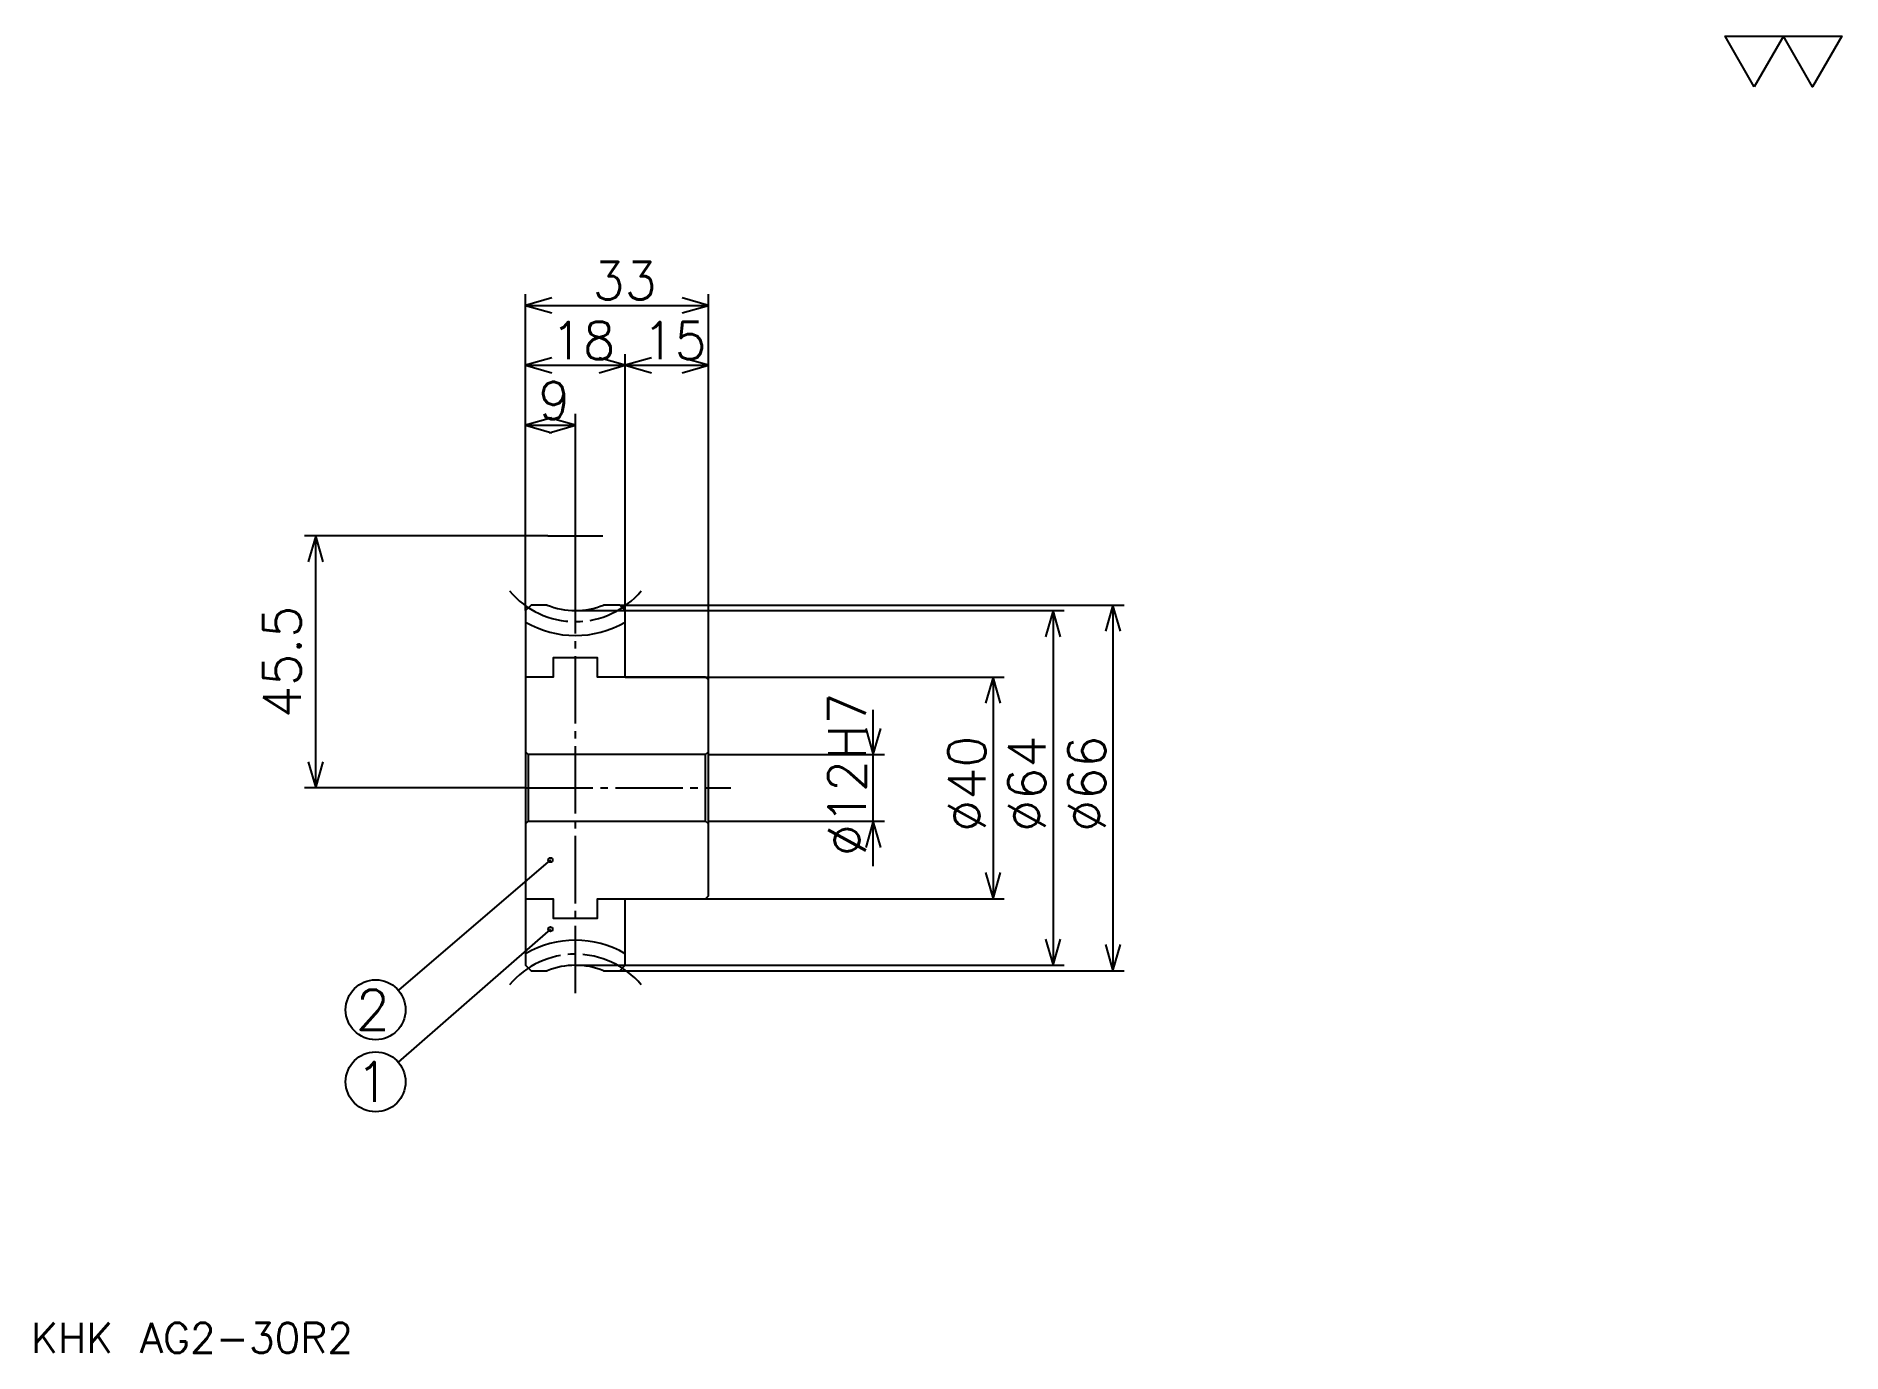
# Model space of a CAD drawing. Extents: x 14 to 340, y 15 to 252.
import ezdxf

# ---------------------------------------------------------------- set-up
doc = ezdxf.new("R2010")
doc.units = 0
doc.linetypes.add('DASHDOT', pattern=[16.222223, 12.166667, -1.351852, 1.351852, -1.351852])
doc.layers.get('0').update_dxf_attribs({"linetype": 'CONTINUOUS'})
doc.layers.add('DASHDOT', color=6, linetype='DASHDOT')
doc.styles.add('KANJI', font='TXT', dxfattribs={"bigfont": 'BIGFONT'})

msp = doc.modelspace()

# ---------------------------------------------------------------- linework, layer by layer
at = {"color": 5}
for p, q in [((102.740746, 149.814819), (102.740746, 205.916672)), ((135.740753, 149.814819), (135.740753, 205.916672)), ((102.740746, 203.888885), (135.740753, 203.888885)), ((102.740746, 193.074081), (120.740746, 193.074081)), ((120.740746, 149.814819), (120.740746, 195.101868)), ((120.740746, 193.074081), (135.740753, 193.074081)), ((111.740746, 148.814819), (111.740746, 184.287048)), ((102.740746, 182.259262), (111.740746, 182.259262)), ((106.796303, 162.314819), (62.861115, 162.314819)), ((64.888893, 116.814819), (64.888893, 162.314819)), ((102.740746, 148.814819), (102.740746, 149.814819)), ((111.740746, 148.814819), (135.740753, 148.814819)), ((119.740746, 149.814819), (135.740753, 149.814819)), ((120.740746, 148.814819), (120.740746, 149.814819)), ((135.740753, 149.814819), (210.768524, 149.814819)), ((135.740753, 136.314819), (135.740753, 149.814819)), ((135.740753, 148.814819), (199.953705, 148.814819)), ((197.925934, 148.814819), (197.925934, 84.814819)), ((208.740753, 149.814819), (208.740753, 83.814819)), ((120.740746, 136.814819), (135.740753, 136.814819)), ((135.740753, 136.814819), (189.138885, 136.814819)), ((187.111115, 136.814819), (187.111115, 96.814819)), ((165.481476, 102.703705), (165.481476, 130.925934)), ((135.740753, 122.814819), (167.509262, 122.814819)), ((102.740746, 116.814819), (62.861115, 116.814819)), ((135.740753, 110.814819), (167.509262, 110.814819)), ((107.240746, 103.814819), (79.808975, 80.297272)), ((120.740746, 96.814819), (135.740753, 96.814819)), ((135.740753, 96.814819), (189.138885, 96.814819)), ((107.240746, 91.314819), (79.776901, 67.334351)), ((111.740746, 84.814819), (135.740753, 84.814819)), ((135.740753, 84.814819), (199.953705, 84.814819)), ((119.740746, 83.814819), (135.740753, 83.814819)), ((135.740753, 83.814819), (210.768524, 83.814819))]:
    msp.add_line(p, q, dxfattribs=at)
at = {"color": 4}
for p, q in [((135.740753, 123.314819), (135.240753, 122.814819)), ((102.740746, 110.314819), (103.240746, 110.814819)), ((135.740753, 110.314819), (135.240753, 110.814819))]:
    msp.add_line(p, q, dxfattribs=at)
at = {"color": 7}
msp.add_lwpolyline([(324.444458, 243.333328), (319.172241, 252.471848), (340.261139, 252.471848), (334.988892, 243.333328), (329.716675, 252.471848), (324.444458, 243.333328)], dxfattribs=at)
at = {"color": 5}
for points in [[(107.472229, 205.240753), (102.740746, 203.888885), (107.472229, 202.537048)], [(131.009262, 202.537048), (135.740753, 203.888885), (131.009262, 205.240753)], [(107.472229, 194.425934), (102.740746, 193.074081), (107.472229, 191.722229)], [(116.009262, 191.722229), (120.740746, 193.074081), (116.009262, 194.425934)], [(125.472229, 194.425934), (120.740746, 193.074081), (125.472229, 191.722229)], [(131.009262, 191.722229), (135.740753, 193.074081), (131.009262, 194.425934)], [(107.472229, 183.611115), (102.740746, 182.259262), (107.472229, 180.90741)], [(107.009262, 180.90741), (111.740746, 182.259262), (107.009262, 183.611115)], [(66.240746, 157.583344), (64.888893, 162.314819), (63.537041, 157.583344)], [(199.277771, 144.083344), (197.925934, 148.814819), (196.574066, 144.083344)], [(210.09259, 145.083344), (208.740753, 149.814819), (207.388885, 145.083344)], [(188.462967, 132.083344), (187.111115, 136.814819), (185.759262, 132.083344)], [(164.129639, 127.546303), (165.481476, 122.814819), (166.833344, 127.546303)], [(63.537041, 121.546303), (64.888893, 116.814819), (66.240746, 121.546303)], [(166.833344, 106.083336), (165.481476, 110.814819), (164.129639, 106.083336)], [(185.759262, 101.546303), (187.111115, 96.814819), (188.462967, 101.546303)], [(196.574066, 89.546303), (197.925934, 84.814819), (199.277771, 89.546303)], [(207.388885, 88.546303), (208.740753, 83.814819), (210.09259, 88.546303)]]:
    msp.add_lwpolyline(points, dxfattribs=at)
at = {"color": 4}
for points in [[(106.641724, 149.814819), (103.740746, 149.814819), (102.740746, 148.814819), (102.740746, 110.314819)], [(120.740746, 136.814819), (120.740746, 148.814819), (119.740746, 149.814819), (116.839767, 149.814819)], [(120.740746, 136.814819), (115.740746, 136.814819), (115.740746, 140.314819), (107.740746, 140.314819), (107.740746, 136.814819), (102.740746, 136.814819)], [(120.740746, 96.814819), (135.240753, 96.814819), (135.740753, 97.314819), (135.740753, 136.314819), (135.240753, 136.814819), (120.740746, 136.814819)], [(102.740746, 123.314819), (103.240746, 122.814819), (103.240746, 110.814819), (135.240753, 110.814819), (135.240753, 122.814819), (103.240746, 122.814819)], [(102.740746, 110.314819), (102.740746, 84.814819), (103.740746, 83.814819), (106.641724, 83.814819)], [(102.740746, 96.814819), (107.740746, 96.814819), (107.740746, 93.314819), (115.740746, 93.314819), (115.740746, 96.814819), (120.740746, 96.814819)], [(116.839767, 83.814819), (119.740746, 83.814819), (120.740746, 84.814819), (120.740746, 96.814819)]]:
    msp.add_lwpolyline(points, dxfattribs=at)
at = {"color": 5}
for centre, radius in [((107.240746, 103.814819), 0.405556), ((107.240746, 91.314819), 0.405556), ((75.703705, 76.777786), 5.407407), ((75.703705, 63.777782), 5.407407)]:
    msp.add_circle(centre, radius, dxfattribs=at)
at = {"color": 4}
for centre, radius, start, end in [((111.740746, 162.314819), 18, 239.99999955, 300.00000045), ((111.740746, 162.314819), 13.5, 247.80839416, 292.19160389), ((111.740746, 71.314819), 18, 59.99999955, 120.00000045), ((111.740746, 71.314819), 13.5, 67.80839611, 112.19160584)]:
    msp.add_arc(centre, radius, start, end, dxfattribs=at)
at = {"layer": 'DASHDOT', "color": 7}
for p, q in [((111.740746, 79.759262), (111.740746, 166.370377)), ((106.796303, 162.314819), (116.685188, 162.314819)), ((102.740746, 116.814819), (139.796295, 116.814819))]:
    msp.add_line(p, q, dxfattribs=at)
for centre, start, end in [((111.740746, 162.314819), 219.99999848, 320.00000352), ((111.740746, 71.314819), 39.99999648, 140.00000152)]:
    msp.add_arc(centre, 15.5, start, end, dxfattribs=at)

# ---------------------------------------------------------------- texts
at = {"color": 7, "style": 'KANJI'}
for s, height, p in [('33', 6.759259, (114.847229, 204.970367)), ('18', 6.759259, (107.347229, 194.155563)), ('15', 6.759259, (123.847229, 194.155563)), ('9', 6.759259, (105.043983, 183.340744)), ('2', 7.209877, (72.09877, 73.172844)), ('1', 7.209877, (72.09877, 60.172844)), ('KHK AG2-30R2', 5.407407, (13.518518, 14.87037))]:
    msp.add_text(s, height=height, dxfattribs=at).set_placement(p)
for s, p in [('45.5', (62.185188, 129.425934)), ('%%c12H7', (164.129639, 104.479172)), ('%%c40', (185.759262, 108.872688)), ('%%c64', (196.574066, 108.872688)), ('%%c66', (207.388885, 108.872688))]:
    msp.add_text(s, height=6.759259, rotation=90, dxfattribs=at).set_placement(p)

doc.saveas('drawing.dxf')
